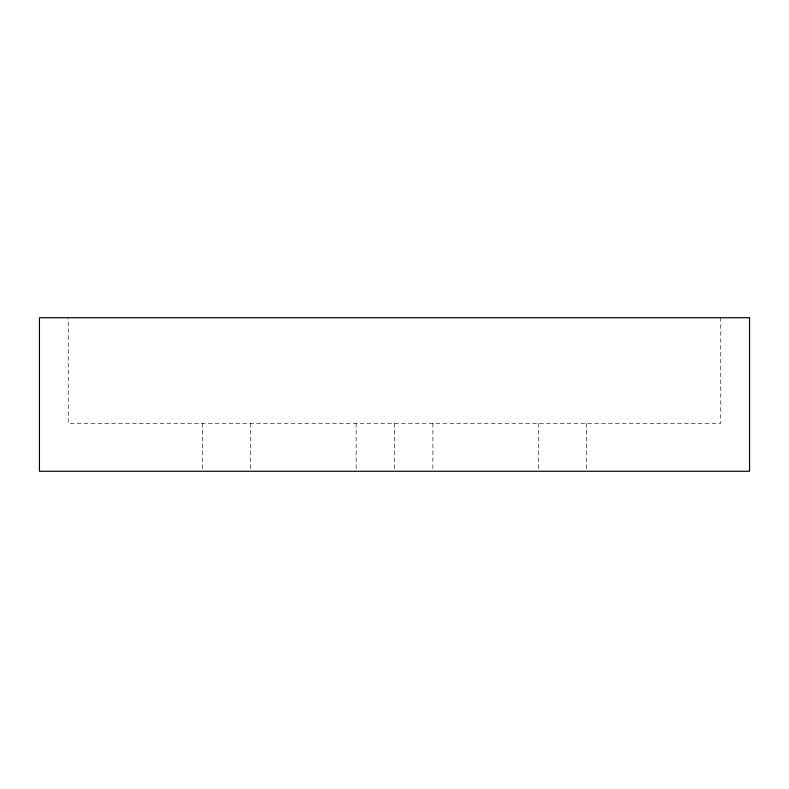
<?xml version="1.0" encoding="UTF-8"?>
<svg xmlns="http://www.w3.org/2000/svg" width="789" height="789" viewBox="0 0 789 789"><rect width="100%" height="100%" fill="white"/><g stroke="black" fill="none" stroke-linecap="round" stroke-linejoin="round"><path stroke-width="0.59" stroke-dasharray="3.94 2.96" d="M720.761 317.73L720.761 423.289L68.239 423.289L68.239 317.73M586.414 423.289L586.414 471.27M538.443 423.289L538.443 471.27M432.885 423.289L432.885 471.27M394.5 423.289L394.5 471.27M356.115 423.289L356.115 471.27M250.557 423.289L250.557 470.037M202.586 423.289L202.586 471.27"/><path stroke-width="1.18" d="M749.55 317.73L39.45 317.73L39.45 471.27L749.55 471.27L749.55 317.73"/></g></svg>
